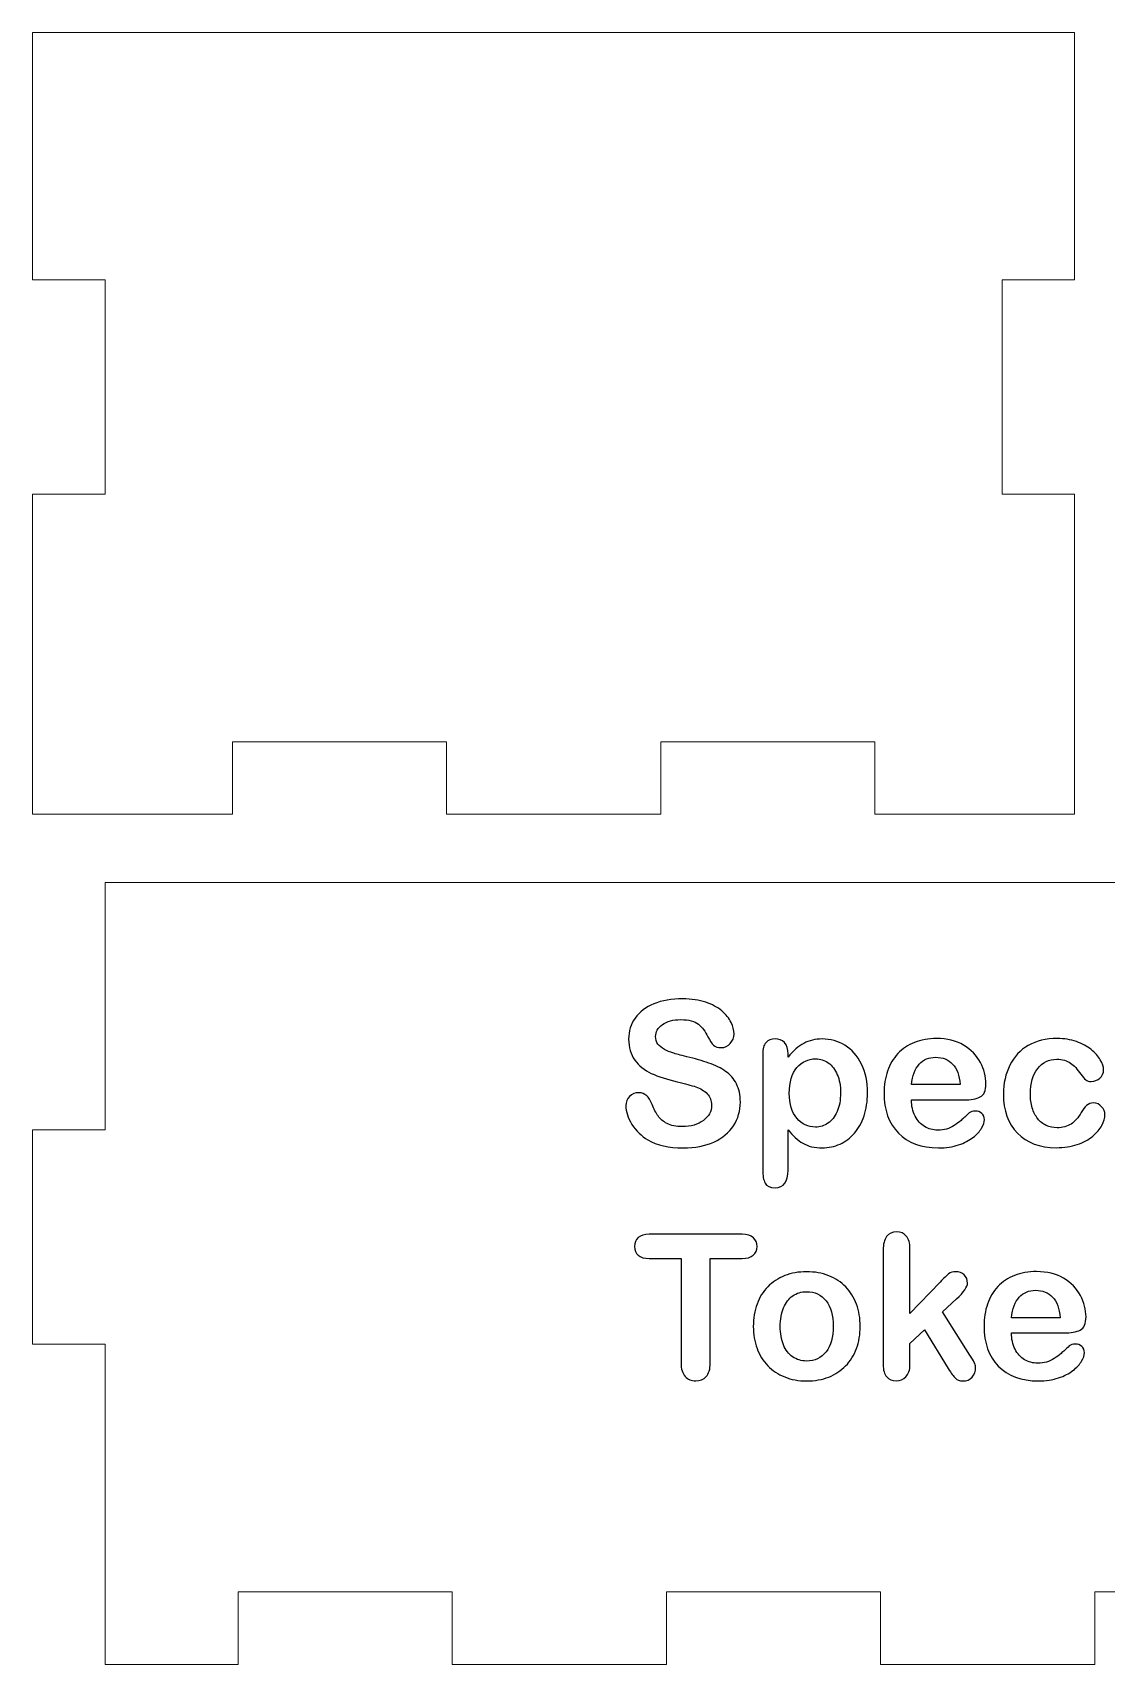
# Model space of a CAD drawing. Header units: inches. Extents: x -11.2 to 11.8, y -8.6 to 8.5.
# Drawn here: x -10.979 to -9.124, y -7.175 to -4.357 of the extents above; entities that cross this region are included whole.
import ezdxf

# ---------------------------------------------------------------- set-up
doc = ezdxf.new("R2010")
doc.units = ezdxf.units.IN
doc.header["$MEASUREMENT"] = 0
doc.layers.add('Tiny token holder', color=7, linetype='Continuous')

msp = doc.modelspace()

# ---------------------------------------------------------------- linework, layer by layer
at = {"layer": 'Tiny token holder', "color": 240, "lineweight": 9}
for points, knots in [([(-10.6344, -5.582), (-10.6344, -5.582), (-10.2644, -5.582), (-10.2644, -5.582), (-10.2644, -5.582), (-10.2644, -5.582), (-10.2644, -5.707), (-10.2644, -5.707), (-10.2644, -5.707), (-10.2644, -5.707), (-9.8944, -5.707), (-9.8944, -5.707), (-9.8944, -5.707), (-9.8944, -5.707), (-9.8944, -5.582), (-9.8944, -5.582), (-9.8944, -5.582), (-9.8944, -5.582), (-9.5244, -5.582), (-9.5244, -5.582), (-9.5244, -5.582), (-9.5244, -5.582), (-9.5244, -5.707), (-9.5244, -5.707), (-9.5244, -5.707), (-9.5244, -5.707), (-9.3044, -5.707), (-9.3044, -5.707), (-9.3044, -5.707), (-9.3044, -5.707), (-9.1794, -5.707), (-9.1794, -5.707), (-9.1794, -5.707), (-9.1794, -5.707), (-9.1794, -5.582), (-9.1794, -5.582), (-9.1794, -5.582), (-9.1794, -5.582), (-9.1794, -5.154), (-9.1794, -5.154), (-9.1794, -5.154), (-9.1794, -5.154), (-9.3044, -5.154), (-9.3044, -5.154), (-9.3044, -5.154), (-9.3044, -5.154), (-9.3044, -4.784), (-9.3044, -4.784), (-9.3044, -4.784), (-9.3044, -4.784), (-9.1794, -4.784), (-9.1794, -4.784), (-9.1794, -4.784), (-9.1794, -4.784), (-9.1794, -4.357), (-9.1794, -4.357), (-9.1794, -4.357), (-9.1794, -4.357), (-9.3044, -4.357), (-9.3044, -4.357), (-9.3044, -4.357), (-9.3044, -4.357), (-10.8544, -4.357), (-10.8544, -4.357), (-10.8544, -4.357), (-10.8544, -4.357), (-10.9794, -4.357), (-10.9794, -4.357), (-10.9794, -4.357), (-10.9794, -4.357), (-10.9794, -4.784), (-10.9794, -4.784), (-10.9794, -4.784), (-10.9794, -4.784), (-10.8544, -4.784), (-10.8544, -4.784), (-10.8544, -4.784), (-10.8544, -4.784), (-10.8544, -5.154), (-10.8544, -5.154), (-10.8544, -5.154), (-10.8544, -5.154), (-10.9794, -5.154), (-10.9794, -5.154), (-10.9794, -5.154), (-10.9794, -5.154), (-10.9794, -5.582), (-10.9794, -5.582), (-10.9794, -5.582), (-10.9794, -5.582), (-10.9794, -5.707), (-10.9794, -5.707), (-10.9794, -5.707), (-10.9794, -5.707), (-10.8544, -5.707), (-10.8544, -5.707), (-10.8544, -5.707), (-10.8544, -5.707), (-10.6344, -5.707), (-10.6344, -5.707), (-10.6344, -5.707), (-10.6344, -5.707), (-10.6344, -5.582), (-10.6344, -5.582)], [0, 0, 0, 0, 0.037037, 0.037037, 0.037037, 0.037037, 0.074074, 0.074074, 0.074074, 0.074074, 0.111111, 0.111111, 0.111111, 0.111111, 0.148148, 0.148148, 0.148148, 0.148148, 0.185185, 0.185185, 0.185185, 0.185185, 0.222222, 0.222222, 0.222222, 0.222222, 0.259259, 0.259259, 0.259259, 0.259259, 0.296296, 0.296296, 0.296296, 0.296296, 0.333333, 0.333333, 0.333333, 0.333333, 0.37037, 0.37037, 0.37037, 0.37037, 0.407407, 0.407407, 0.407407, 0.407407, 0.444444, 0.444444, 0.444444, 0.444444, 0.481481, 0.481481, 0.481481, 0.481481, 0.518519, 0.518519, 0.518519, 0.518519, 0.555556, 0.555556, 0.555556, 0.555556, 0.592593, 0.592593, 0.592593, 0.592593, 0.62963, 0.62963, 0.62963, 0.62963, 0.666667, 0.666667, 0.666667, 0.666667, 0.703704, 0.703704, 0.703704, 0.703704, 0.740741, 0.740741, 0.740741, 0.740741, 0.777778, 0.777778, 0.777778, 0.777778, 0.814815, 0.814815, 0.814815, 0.814815, 0.851852, 0.851852, 0.851852, 0.851852, 0.888889, 0.888889, 0.888889, 0.888889, 0.925926, 0.925926, 0.925926, 0.925926, 1, 1, 1, 1]), ([(-7.8044, -7.05), (-7.8044, -7.05), (-7.8044, -6.622), (-7.8044, -6.622), (-7.8044, -6.622), (-7.8044, -6.622), (-7.6794, -6.622), (-7.6794, -6.622), (-7.6794, -6.622), (-7.6794, -6.622), (-7.6794, -6.252), (-7.6794, -6.252), (-7.6794, -6.252), (-7.6794, -6.252), (-7.8044, -6.252), (-7.8044, -6.252), (-7.8044, -6.252), (-7.8044, -6.252), (-7.8044, -5.825), (-7.8044, -5.825), (-7.8044, -5.825), (-7.8044, -5.825), (-10.8544, -5.825), (-10.8544, -5.825), (-10.8544, -5.825), (-10.8544, -5.825), (-10.8544, -6.252), (-10.8544, -6.252), (-10.8544, -6.252), (-10.8544, -6.252), (-10.9794, -6.252), (-10.9794, -6.252), (-10.9794, -6.252), (-10.9794, -6.252), (-10.9794, -6.622), (-10.9794, -6.622), (-10.9794, -6.622), (-10.9794, -6.622), (-10.8544, -6.622), (-10.8544, -6.622), (-10.8544, -6.622), (-10.8544, -6.622), (-10.8544, -7.05), (-10.8544, -7.05), (-10.8544, -7.05), (-10.8544, -7.05), (-10.8544, -7.175), (-10.8544, -7.175), (-10.8544, -7.175), (-10.8544, -7.175), (-10.6244, -7.175), (-10.6244, -7.175), (-10.6244, -7.175), (-10.6244, -7.175), (-10.6244, -7.05), (-10.6244, -7.05), (-10.6244, -7.05), (-10.6244, -7.05), (-10.2544, -7.05), (-10.2544, -7.05), (-10.2544, -7.05), (-10.2544, -7.05), (-10.2544, -7.175), (-10.2544, -7.175), (-10.2544, -7.175), (-10.2544, -7.175), (-9.8844, -7.175), (-9.8844, -7.175), (-9.8844, -7.175), (-9.8844, -7.175), (-9.8844, -7.05), (-9.8844, -7.05), (-9.8844, -7.05), (-9.8844, -7.05), (-9.5144, -7.05), (-9.5144, -7.05), (-9.5144, -7.05), (-9.5144, -7.05), (-9.5144, -7.175), (-9.5144, -7.175), (-9.5144, -7.175), (-9.5144, -7.175), (-9.1444, -7.175), (-9.1444, -7.175), (-9.1444, -7.175), (-9.1444, -7.175), (-9.1444, -7.05), (-9.1444, -7.05), (-9.1444, -7.05), (-9.1444, -7.05), (-8.7744, -7.05), (-8.7744, -7.05), (-8.7744, -7.05), (-8.7744, -7.05), (-8.7744, -7.175), (-8.7744, -7.175), (-8.7744, -7.175), (-8.7744, -7.175), (-8.4044, -7.175), (-8.4044, -7.175), (-8.4044, -7.175), (-8.4044, -7.175), (-8.4044, -7.05), (-8.4044, -7.05), (-8.4044, -7.05), (-8.4044, -7.05), (-8.0344, -7.05), (-8.0344, -7.05), (-8.0344, -7.05), (-8.0344, -7.05), (-8.0344, -7.175), (-8.0344, -7.175), (-8.0344, -7.175), (-8.0344, -7.175), (-7.8044, -7.175), (-7.8044, -7.175), (-7.8044, -7.175), (-7.8044, -7.175), (-7.8044, -7.05), (-7.8044, -7.05)], [0, 0, 0, 0, 0.032258, 0.032258, 0.032258, 0.032258, 0.064516, 0.064516, 0.064516, 0.064516, 0.096774, 0.096774, 0.096774, 0.096774, 0.129032, 0.129032, 0.129032, 0.129032, 0.16129, 0.16129, 0.16129, 0.16129, 0.193548, 0.193548, 0.193548, 0.193548, 0.225806, 0.225806, 0.225806, 0.225806, 0.258065, 0.258065, 0.258065, 0.258065, 0.290323, 0.290323, 0.290323, 0.290323, 0.322581, 0.322581, 0.322581, 0.322581, 0.354839, 0.354839, 0.354839, 0.354839, 0.387097, 0.387097, 0.387097, 0.387097, 0.419355, 0.419355, 0.419355, 0.419355, 0.451613, 0.451613, 0.451613, 0.451613, 0.483871, 0.483871, 0.483871, 0.483871, 0.516129, 0.516129, 0.516129, 0.516129, 0.548387, 0.548387, 0.548387, 0.548387, 0.580645, 0.580645, 0.580645, 0.580645, 0.612903, 0.612903, 0.612903, 0.612903, 0.645161, 0.645161, 0.645161, 0.645161, 0.677419, 0.677419, 0.677419, 0.677419, 0.709677, 0.709677, 0.709677, 0.709677, 0.741935, 0.741935, 0.741935, 0.741935, 0.774194, 0.774194, 0.774194, 0.774194, 0.806452, 0.806452, 0.806452, 0.806452, 0.83871, 0.83871, 0.83871, 0.83871, 0.870968, 0.870968, 0.870968, 0.870968, 0.903226, 0.903226, 0.903226, 0.903226, 0.935484, 0.935484, 0.935484, 0.935484, 1, 1, 1, 1])]:
    msp.add_open_spline(points, degree=3, knots=knots, dxfattribs=at)
at = {"layer": 'Tiny token holder', "color": 250}
for points, knots in [([(-9.7568, -6.2042), (-9.7568, -6.2192), (-9.7607, -6.2327), (-9.7685, -6.2447), (-9.7685, -6.2447), (-9.7762, -6.2567), (-9.7876, -6.2661), (-9.8025, -6.2729), (-9.8025, -6.2729), (-9.8175, -6.2797), (-9.8352, -6.283), (-9.8557, -6.283), (-9.8557, -6.283), (-9.8802, -6.283), (-9.9005, -6.2784), (-9.9165, -6.2692), (-9.9165, -6.2692), (-9.9278, -6.2625), (-9.9369, -6.2536), (-9.944, -6.2425), (-9.944, -6.2425), (-9.9511, -6.2313), (-9.9546, -6.2205), (-9.9546, -6.2099), (-9.9546, -6.2099), (-9.9546, -6.2039), (-9.9525, -6.1986), (-9.9482, -6.1942), (-9.9482, -6.1942), (-9.944, -6.1899), (-9.9386, -6.1878), (-9.9321, -6.1878), (-9.9321, -6.1878), (-9.9267, -6.1878), (-9.9223, -6.1894), (-9.9186, -6.1929), (-9.9186, -6.1929), (-9.9149, -6.1962), (-9.9118, -6.2013), (-9.9092, -6.208), (-9.9092, -6.208), (-9.906, -6.2159), (-9.9026, -6.2225), (-9.8989, -6.2278), (-9.8989, -6.2278), (-9.8952, -6.2331), (-9.89, -6.2375), (-9.8834, -6.241), (-9.8834, -6.241), (-9.8766, -6.2444), (-9.8679, -6.2462), (-9.857, -6.2462), (-9.857, -6.2462), (-9.8421, -6.2462), (-9.8299, -6.2427), (-9.8206, -6.2357), (-9.8206, -6.2357), (-9.8113, -6.2288), (-9.8066, -6.2201), (-9.8066, -6.2097), (-9.8066, -6.2097), (-9.8066, -6.2014), (-9.8091, -6.1946), (-9.8141, -6.1895), (-9.8141, -6.1895), (-9.8191, -6.1844), (-9.8257, -6.1804), (-9.8337, -6.1777), (-9.8337, -6.1777), (-9.8416, -6.175), (-9.8524, -6.1721), (-9.8657, -6.169), (-9.8657, -6.169), (-9.8835, -6.1649), (-9.8986, -6.1599), (-9.9106, -6.1544), (-9.9106, -6.1544), (-9.9226, -6.1487), (-9.9322, -6.1411), (-9.9392, -6.1314), (-9.9392, -6.1314), (-9.9463, -6.1217), (-9.9498, -6.1097), (-9.9498, -6.0953), (-9.9498, -6.0953), (-9.9498, -6.0816), (-9.9461, -6.0695), (-9.9387, -6.0588), (-9.9387, -6.0588), (-9.9312, -6.0482), (-9.9203, -6.04), (-9.9062, -6.0343), (-9.9062, -6.0343), (-9.8921, -6.0285), (-9.8754, -6.0257), (-9.8563, -6.0257), (-9.8563, -6.0257), (-9.8411, -6.0257), (-9.8278, -6.0276), (-9.8167, -6.0314), (-9.8167, -6.0314), (-9.8055, -6.0352), (-9.7963, -6.0402), (-9.7889, -6.0465), (-9.7889, -6.0465), (-9.7816, -6.0528), (-9.7762, -6.0594), (-9.7728, -6.0663), (-9.7728, -6.0663), (-9.7694, -6.0732), (-9.7677, -6.0799), (-9.7677, -6.0865), (-9.7677, -6.0865), (-9.7677, -6.0925), (-9.7698, -6.0979), (-9.7741, -6.1027), (-9.7741, -6.1027), (-9.7783, -6.1075), (-9.7836, -6.1099), (-9.7899, -6.1099), (-9.7899, -6.1099), (-9.7957, -6.1099), (-9.8001, -6.1085), (-9.8031, -6.1056), (-9.8031, -6.1056), (-9.8061, -6.1027), (-9.8094, -6.098), (-9.8128, -6.0914), (-9.8128, -6.0914), (-9.8174, -6.082), (-9.8228, -6.0747), (-9.8292, -6.0694), (-9.8292, -6.0694), (-9.8355, -6.0641), (-9.8457, -6.0615), (-9.8598, -6.0615), (-9.8598, -6.0615), (-9.8728, -6.0615), (-9.8833, -6.0644), (-9.8913, -6.0701), (-9.8913, -6.0701), (-9.8992, -6.0758), (-9.9032, -6.0827), (-9.9032, -6.0907), (-9.9032, -6.0907), (-9.9032, -6.0957), (-9.9019, -6.1), (-9.8992, -6.1037), (-9.8992, -6.1037), (-9.8965, -6.1072), (-9.8927, -6.1104), (-9.8879, -6.113), (-9.8879, -6.113), (-9.8832, -6.1156), (-9.8784, -6.1176), (-9.8735, -6.1191), (-9.8735, -6.1191), (-9.8686, -6.1206), (-9.8606, -6.1227), (-9.8494, -6.1256), (-9.8494, -6.1256), (-9.8354, -6.1289), (-9.8226, -6.1325), (-9.8113, -6.1365), (-9.8113, -6.1365), (-9.7999, -6.1404), (-9.7902, -6.1452), (-9.7822, -6.1509), (-9.7822, -6.1509), (-9.7742, -6.1565), (-9.768, -6.1637), (-9.7636, -6.1723), (-9.7636, -6.1723), (-9.7591, -6.181), (-9.7568, -6.1916), (-9.7568, -6.2042)], [0, 0, 0, 0, 0.022222, 0.022222, 0.022222, 0.022222, 0.044444, 0.044444, 0.044444, 0.044444, 0.066667, 0.066667, 0.066667, 0.066667, 0.088889, 0.088889, 0.088889, 0.088889, 0.111111, 0.111111, 0.111111, 0.111111, 0.133333, 0.133333, 0.133333, 0.133333, 0.155556, 0.155556, 0.155556, 0.155556, 0.177778, 0.177778, 0.177778, 0.177778, 0.2, 0.2, 0.2, 0.2, 0.222222, 0.222222, 0.222222, 0.222222, 0.244444, 0.244444, 0.244444, 0.244444, 0.266667, 0.266667, 0.266667, 0.266667, 0.288889, 0.288889, 0.288889, 0.288889, 0.311111, 0.311111, 0.311111, 0.311111, 0.333333, 0.333333, 0.333333, 0.333333, 0.355556, 0.355556, 0.355556, 0.355556, 0.377778, 0.377778, 0.377778, 0.377778, 0.4, 0.4, 0.4, 0.4, 0.422222, 0.422222, 0.422222, 0.422222, 0.444444, 0.444444, 0.444444, 0.444444, 0.466667, 0.466667, 0.466667, 0.466667, 0.488889, 0.488889, 0.488889, 0.488889, 0.511111, 0.511111, 0.511111, 0.511111, 0.533333, 0.533333, 0.533333, 0.533333, 0.555556, 0.555556, 0.555556, 0.555556, 0.577778, 0.577778, 0.577778, 0.577778, 0.6, 0.6, 0.6, 0.6, 0.622222, 0.622222, 0.622222, 0.622222, 0.644444, 0.644444, 0.644444, 0.644444, 0.666667, 0.666667, 0.666667, 0.666667, 0.688889, 0.688889, 0.688889, 0.688889, 0.711111, 0.711111, 0.711111, 0.711111, 0.733333, 0.733333, 0.733333, 0.733333, 0.755556, 0.755556, 0.755556, 0.755556, 0.777778, 0.777778, 0.777778, 0.777778, 0.8, 0.8, 0.8, 0.8, 0.822222, 0.822222, 0.822222, 0.822222, 0.844444, 0.844444, 0.844444, 0.844444, 0.866667, 0.866667, 0.866667, 0.866667, 0.888889, 0.888889, 0.888889, 0.888889, 0.911111, 0.911111, 0.911111, 0.911111, 0.933333, 0.933333, 0.933333, 0.933333, 0.955556, 0.955556, 0.955556, 0.955556, 1, 1, 1, 1]), ([(-9.6744, -6.1206), (-9.6744, -6.1206), (-9.6744, -6.1263), (-9.6744, -6.1263), (-9.6744, -6.1263), (-9.6657, -6.1155), (-9.6566, -6.1075), (-9.6472, -6.1025), (-9.6472, -6.1025), (-9.6379, -6.0975), (-9.6273, -6.0949), (-9.6154, -6.0949), (-9.6154, -6.0949), (-9.6011, -6.0949), (-9.588, -6.0986), (-9.576, -6.1059), (-9.576, -6.1059), (-9.564, -6.1133), (-9.5545, -6.1241), (-9.5475, -6.1382), (-9.5475, -6.1382), (-9.5405, -6.1523), (-9.5371, -6.1691), (-9.5371, -6.1884), (-9.5371, -6.1884), (-9.5371, -6.2027), (-9.5391, -6.2158), (-9.5431, -6.2277), (-9.5431, -6.2277), (-9.5471, -6.2397), (-9.5527, -6.2497), (-9.5597, -6.2578), (-9.5597, -6.2578), (-9.5667, -6.2659), (-9.575, -6.2721), (-9.5845, -6.2765), (-9.5845, -6.2765), (-9.5941, -6.2808), (-9.6044, -6.283), (-9.6154, -6.283), (-9.6154, -6.283), (-9.6286, -6.283), (-9.6397, -6.2804), (-9.6487, -6.275), (-9.6487, -6.275), (-9.6577, -6.2698), (-9.6663, -6.2619), (-9.6744, -6.2516), (-9.6744, -6.2516), (-9.6744, -6.2516), (-9.6744, -6.3213), (-9.6744, -6.3213), (-9.6744, -6.3213), (-9.6744, -6.3417), (-9.6818, -6.3519), (-9.6967, -6.3519), (-9.6967, -6.3519), (-9.7054, -6.3519), (-9.7112, -6.3493), (-9.714, -6.344), (-9.714, -6.344), (-9.7169, -6.3387), (-9.7182, -6.3311), (-9.7182, -6.321), (-9.7182, -6.321), (-9.7182, -6.321), (-9.7182, -6.1209), (-9.7182, -6.1209), (-9.7182, -6.1209), (-9.7182, -6.1121), (-9.7163, -6.1055), (-9.7124, -6.1011), (-9.7124, -6.1011), (-9.7086, -6.0968), (-9.7034, -6.0946), (-9.6967, -6.0946), (-9.6967, -6.0946), (-9.6901, -6.0946), (-9.6847, -6.0968), (-9.6806, -6.1013), (-9.6806, -6.1013), (-9.6765, -6.1058), (-9.6744, -6.1122), (-9.6744, -6.1206)], [0, 0, 0, 0, 0.045455, 0.045455, 0.045455, 0.045455, 0.090909, 0.090909, 0.090909, 0.090909, 0.136364, 0.136364, 0.136364, 0.136364, 0.181818, 0.181818, 0.181818, 0.181818, 0.227273, 0.227273, 0.227273, 0.227273, 0.272727, 0.272727, 0.272727, 0.272727, 0.318182, 0.318182, 0.318182, 0.318182, 0.363636, 0.363636, 0.363636, 0.363636, 0.409091, 0.409091, 0.409091, 0.409091, 0.454545, 0.454545, 0.454545, 0.454545, 0.5, 0.5, 0.5, 0.5, 0.545455, 0.545455, 0.545455, 0.545455, 0.590909, 0.590909, 0.590909, 0.590909, 0.636364, 0.636364, 0.636364, 0.636364, 0.681818, 0.681818, 0.681818, 0.681818, 0.727273, 0.727273, 0.727273, 0.727273, 0.772727, 0.772727, 0.772727, 0.772727, 0.818182, 0.818182, 0.818182, 0.818182, 0.863636, 0.863636, 0.863636, 0.863636, 0.909091, 0.909091, 0.909091, 0.909091, 1, 1, 1, 1]), ([(-9.3706, -6.2003), (-9.3706, -6.2003), (-9.4613, -6.2003), (-9.4613, -6.2003), (-9.4613, -6.2003), (-9.4611, -6.2108), (-9.459, -6.2201), (-9.4549, -6.2281), (-9.4549, -6.2281), (-9.4508, -6.2362), (-9.4453, -6.2422), (-9.4384, -6.2463), (-9.4384, -6.2463), (-9.4316, -6.2504), (-9.424, -6.2524), (-9.4158, -6.2524), (-9.4158, -6.2524), (-9.4102, -6.2524), (-9.4052, -6.2518), (-9.4006, -6.2505), (-9.4006, -6.2505), (-9.3959, -6.2492), (-9.3915, -6.2472), (-9.3872, -6.2444), (-9.3872, -6.2444), (-9.3829, -6.2416), (-9.379, -6.2386), (-9.3754, -6.2355), (-9.3754, -6.2355), (-9.3717, -6.2323), (-9.367, -6.228), (-9.3612, -6.2225), (-9.3612, -6.2225), (-9.3588, -6.2205), (-9.3555, -6.2195), (-9.3511, -6.2195), (-9.3511, -6.2195), (-9.3463, -6.2195), (-9.3424, -6.2208), (-9.3395, -6.2234), (-9.3395, -6.2234), (-9.3366, -6.2259), (-9.3351, -6.2297), (-9.3351, -6.2344), (-9.3351, -6.2344), (-9.3351, -6.2386), (-9.3368, -6.2434), (-9.34, -6.2491), (-9.34, -6.2491), (-9.3433, -6.2546), (-9.3482, -6.26), (-9.3549, -6.2651), (-9.3549, -6.2651), (-9.3615, -6.2703), (-9.3698, -6.2746), (-9.3798, -6.2779), (-9.3798, -6.2779), (-9.3899, -6.2814), (-9.4014, -6.283), (-9.4144, -6.283), (-9.4144, -6.283), (-9.4442, -6.283), (-9.4673, -6.2745), (-9.4838, -6.2575), (-9.4838, -6.2575), (-9.5003, -6.2406), (-9.5086, -6.2175), (-9.5086, -6.1884), (-9.5086, -6.1884), (-9.5086, -6.1748), (-9.5065, -6.162), (-9.5025, -6.1503), (-9.5025, -6.1503), (-9.4984, -6.1386), (-9.4924, -6.1286), (-9.4847, -6.1202), (-9.4847, -6.1202), (-9.4769, -6.1118), (-9.4672, -6.1054), (-9.4558, -6.1009), (-9.4558, -6.1009), (-9.4444, -6.0965), (-9.4317, -6.0942), (-9.4178, -6.0942), (-9.4178, -6.0942), (-9.3996, -6.0942), (-9.3841, -6.098), (-9.3712, -6.1057), (-9.3712, -6.1057), (-9.3582, -6.1133), (-9.3485, -6.1232), (-9.342, -6.1354), (-9.342, -6.1354), (-9.3356, -6.1475), (-9.3324, -6.1598), (-9.3324, -6.1724), (-9.3324, -6.1724), (-9.3324, -6.184), (-9.3357, -6.1916), (-9.3424, -6.1951), (-9.3424, -6.1951), (-9.3491, -6.1985), (-9.3584, -6.2003), (-9.3706, -6.2003)], [0, 0, 0, 0, 0.037037, 0.037037, 0.037037, 0.037037, 0.074074, 0.074074, 0.074074, 0.074074, 0.111111, 0.111111, 0.111111, 0.111111, 0.148148, 0.148148, 0.148148, 0.148148, 0.185185, 0.185185, 0.185185, 0.185185, 0.222222, 0.222222, 0.222222, 0.222222, 0.259259, 0.259259, 0.259259, 0.259259, 0.296296, 0.296296, 0.296296, 0.296296, 0.333333, 0.333333, 0.333333, 0.333333, 0.37037, 0.37037, 0.37037, 0.37037, 0.407407, 0.407407, 0.407407, 0.407407, 0.444444, 0.444444, 0.444444, 0.444444, 0.481481, 0.481481, 0.481481, 0.481481, 0.518519, 0.518519, 0.518519, 0.518519, 0.555556, 0.555556, 0.555556, 0.555556, 0.592593, 0.592593, 0.592593, 0.592593, 0.62963, 0.62963, 0.62963, 0.62963, 0.666667, 0.666667, 0.666667, 0.666667, 0.703704, 0.703704, 0.703704, 0.703704, 0.740741, 0.740741, 0.740741, 0.740741, 0.777778, 0.777778, 0.777778, 0.777778, 0.814815, 0.814815, 0.814815, 0.814815, 0.851852, 0.851852, 0.851852, 0.851852, 0.888889, 0.888889, 0.888889, 0.888889, 0.925926, 0.925926, 0.925926, 0.925926, 1, 1, 1, 1]), ([(-9.127, -6.2257), (-9.127, -6.2315), (-9.1287, -6.2377), (-9.1322, -6.2442), (-9.1322, -6.2442), (-9.1356, -6.2508), (-9.1409, -6.257), (-9.1479, -6.2629), (-9.1479, -6.2629), (-9.155, -6.2688), (-9.1639, -6.2736), (-9.1747, -6.2772), (-9.1747, -6.2772), (-9.1854, -6.2809), (-9.1975, -6.2827), (-9.2111, -6.2827), (-9.2111, -6.2827), (-9.2397, -6.2827), (-9.2621, -6.2743), (-9.2781, -6.2576), (-9.2781, -6.2576), (-9.2942, -6.241), (-9.3023, -6.2186), (-9.3023, -6.1905), (-9.3023, -6.1905), (-9.3023, -6.1715), (-9.2986, -6.1547), (-9.2912, -6.1401), (-9.2912, -6.1401), (-9.2839, -6.1254), (-9.2732, -6.1141), (-9.2593, -6.1062), (-9.2593, -6.1062), (-9.2453, -6.0982), (-9.2287, -6.0942), (-9.2093, -6.0942), (-9.2093, -6.0942), (-9.1973, -6.0942), (-9.1863, -6.0959), (-9.1763, -6.0995), (-9.1763, -6.0995), (-9.1663, -6.103), (-9.1578, -6.1075), (-9.1508, -6.1131), (-9.1508, -6.1131), (-9.1439, -6.1187), (-9.1385, -6.1246), (-9.1349, -6.1308), (-9.1349, -6.1308), (-9.1312, -6.1372), (-9.1293, -6.143), (-9.1293, -6.1485), (-9.1293, -6.1485), (-9.1293, -6.154), (-9.1314, -6.1587), (-9.1355, -6.1626), (-9.1355, -6.1626), (-9.1397, -6.1664), (-9.1447, -6.1683), (-9.1506, -6.1683), (-9.1506, -6.1683), (-9.1544, -6.1683), (-9.1576, -6.1674), (-9.1602, -6.1654), (-9.1602, -6.1654), (-9.1627, -6.1634), (-9.1656, -6.1602), (-9.1687, -6.1558), (-9.1687, -6.1558), (-9.1744, -6.1472), (-9.1803, -6.1407), (-9.1865, -6.1365), (-9.1865, -6.1365), (-9.1927, -6.1322), (-9.2005, -6.13), (-9.21, -6.13), (-9.21, -6.13), (-9.2237, -6.13), (-9.2348, -6.1354), (-9.2431, -6.1461), (-9.2431, -6.1461), (-9.2515, -6.1567), (-9.2557, -6.1714), (-9.2557, -6.1899), (-9.2557, -6.1899), (-9.2557, -6.1986), (-9.2546, -6.2066), (-9.2524, -6.2139), (-9.2524, -6.2139), (-9.2503, -6.2212), (-9.2472, -6.2275), (-9.2431, -6.2326), (-9.2431, -6.2326), (-9.239, -6.2377), (-9.2341, -6.2416), (-9.2283, -6.2443), (-9.2283, -6.2443), (-9.2226, -6.2469), (-9.2162, -6.2483), (-9.2093, -6.2483), (-9.2093, -6.2483), (-9.2, -6.2483), (-9.1921, -6.2461), (-9.1855, -6.2418), (-9.1855, -6.2418), (-9.1788, -6.2375), (-9.173, -6.2309), (-9.1679, -6.2221), (-9.1679, -6.2221), (-9.1651, -6.2169), (-9.162, -6.2128), (-9.1587, -6.2099), (-9.1587, -6.2099), (-9.1555, -6.207), (-9.1514, -6.2055), (-9.1467, -6.2055), (-9.1467, -6.2055), (-9.141, -6.2055), (-9.1363, -6.2077), (-9.1326, -6.212), (-9.1326, -6.212), (-9.1289, -6.2163), (-9.127, -6.2208), (-9.127, -6.2257)], [0, 0, 0, 0, 0.03125, 0.03125, 0.03125, 0.03125, 0.0625, 0.0625, 0.0625, 0.0625, 0.09375, 0.09375, 0.09375, 0.09375, 0.125, 0.125, 0.125, 0.125, 0.15625, 0.15625, 0.15625, 0.15625, 0.1875, 0.1875, 0.1875, 0.1875, 0.21875, 0.21875, 0.21875, 0.21875, 0.25, 0.25, 0.25, 0.25, 0.28125, 0.28125, 0.28125, 0.28125, 0.3125, 0.3125, 0.3125, 0.3125, 0.34375, 0.34375, 0.34375, 0.34375, 0.375, 0.375, 0.375, 0.375, 0.40625, 0.40625, 0.40625, 0.40625, 0.4375, 0.4375, 0.4375, 0.4375, 0.46875, 0.46875, 0.46875, 0.46875, 0.5, 0.5, 0.5, 0.5, 0.53125, 0.53125, 0.53125, 0.53125, 0.5625, 0.5625, 0.5625, 0.5625, 0.59375, 0.59375, 0.59375, 0.59375, 0.625, 0.625, 0.625, 0.625, 0.65625, 0.65625, 0.65625, 0.65625, 0.6875, 0.6875, 0.6875, 0.6875, 0.71875, 0.71875, 0.71875, 0.71875, 0.75, 0.75, 0.75, 0.75, 0.78125, 0.78125, 0.78125, 0.78125, 0.8125, 0.8125, 0.8125, 0.8125, 0.84375, 0.84375, 0.84375, 0.84375, 0.875, 0.875, 0.875, 0.875, 0.90625, 0.90625, 0.90625, 0.90625, 0.9375, 0.9375, 0.9375, 0.9375, 1, 1, 1, 1]), ([(-9.5837, -6.188), (-9.5837, -6.1758), (-9.5855, -6.1653), (-9.5893, -6.1566), (-9.5893, -6.1566), (-9.593, -6.1478), (-9.5982, -6.141), (-9.6048, -6.1363), (-9.6048, -6.1363), (-9.6114, -6.1316), (-9.6187, -6.1293), (-9.6267, -6.1293), (-9.6267, -6.1293), (-9.6395, -6.1293), (-9.6503, -6.1344), (-9.6591, -6.1444), (-9.6591, -6.1444), (-9.6678, -6.1545), (-9.6722, -6.1693), (-9.6722, -6.1889), (-9.6722, -6.1889), (-9.6722, -6.2073), (-9.6679, -6.2217), (-9.6592, -6.2319), (-9.6592, -6.2319), (-9.6504, -6.2421), (-9.6397, -6.2472), (-9.6267, -6.2472), (-9.6267, -6.2472), (-9.6191, -6.2472), (-9.6119, -6.245), (-9.6054, -6.2405), (-9.6054, -6.2405), (-9.5989, -6.236), (-9.5936, -6.2294), (-9.5896, -6.2204), (-9.5896, -6.2204), (-9.5856, -6.2115), (-9.5837, -6.2007), (-9.5837, -6.188)], [0, 0, 0, 0, 0.090909, 0.090909, 0.090909, 0.090909, 0.181818, 0.181818, 0.181818, 0.181818, 0.272727, 0.272727, 0.272727, 0.272727, 0.363636, 0.363636, 0.363636, 0.363636, 0.454545, 0.454545, 0.454545, 0.454545, 0.545455, 0.545455, 0.545455, 0.545455, 0.636364, 0.636364, 0.636364, 0.636364, 0.727273, 0.727273, 0.727273, 0.727273, 0.818182, 0.818182, 0.818182, 0.818182, 1, 1, 1, 1]), ([(-9.4613, -6.1738), (-9.4613, -6.1738), (-9.3772, -6.1738), (-9.3772, -6.1738), (-9.3772, -6.1738), (-9.3783, -6.158), (-9.3826, -6.1462), (-9.39, -6.1383), (-9.39, -6.1383), (-9.3974, -6.1305), (-9.4072, -6.1265), (-9.4193, -6.1265), (-9.4193, -6.1265), (-9.4309, -6.1265), (-9.4403, -6.1305), (-9.4478, -6.1385), (-9.4478, -6.1385), (-9.4552, -6.1465), (-9.4597, -6.1583), (-9.4613, -6.1738)], [0, 0, 0, 0, 0.166667, 0.166667, 0.166667, 0.166667, 0.333333, 0.333333, 0.333333, 0.333333, 0.5, 0.5, 0.5, 0.5, 0.666667, 0.666667, 0.666667, 0.666667, 1, 1, 1, 1]), ([(-9.7538, -6.4741), (-9.7538, -6.4741), (-9.8088, -6.4741), (-9.8088, -6.4741), (-9.8088, -6.4741), (-9.8088, -6.4741), (-9.8088, -6.6548), (-9.8088, -6.6548), (-9.8088, -6.6548), (-9.8088, -6.6652), (-9.8111, -6.6729), (-9.8158, -6.678), (-9.8158, -6.678), (-9.8204, -6.683), (-9.8265, -6.6855), (-9.8338, -6.6855), (-9.8338, -6.6855), (-9.8413, -6.6855), (-9.8474, -6.6829), (-9.8521, -6.6778), (-9.8521, -6.6778), (-9.8568, -6.6727), (-9.8592, -6.6651), (-9.8592, -6.6548), (-9.8592, -6.6548), (-9.8592, -6.6548), (-9.8592, -6.4741), (-9.8592, -6.4741), (-9.8592, -6.4741), (-9.8592, -6.4741), (-9.9142, -6.4741), (-9.9142, -6.4741), (-9.9142, -6.4741), (-9.9228, -6.4741), (-9.9292, -6.4722), (-9.9334, -6.4684), (-9.9334, -6.4684), (-9.9376, -6.4646), (-9.9397, -6.4595), (-9.9397, -6.4533), (-9.9397, -6.4533), (-9.9397, -6.4468), (-9.9375, -6.4417), (-9.9332, -6.438), (-9.9332, -6.438), (-9.9288, -6.4342), (-9.9225, -6.4323), (-9.9142, -6.4323), (-9.9142, -6.4323), (-9.9142, -6.4323), (-9.7538, -6.4323), (-9.7538, -6.4323), (-9.7538, -6.4323), (-9.745, -6.4323), (-9.7386, -6.4342), (-9.7343, -6.4381), (-9.7343, -6.4381), (-9.7301, -6.442), (-9.7279, -6.4471), (-9.7279, -6.4533), (-9.7279, -6.4533), (-9.7279, -6.4595), (-9.7301, -6.4646), (-9.7344, -6.4684), (-9.7344, -6.4684), (-9.7387, -6.4722), (-9.7451, -6.4741), (-9.7538, -6.4741)], [0, 0, 0, 0, 0.055556, 0.055556, 0.055556, 0.055556, 0.111111, 0.111111, 0.111111, 0.111111, 0.166667, 0.166667, 0.166667, 0.166667, 0.222222, 0.222222, 0.222222, 0.222222, 0.277778, 0.277778, 0.277778, 0.277778, 0.333333, 0.333333, 0.333333, 0.333333, 0.388889, 0.388889, 0.388889, 0.388889, 0.444444, 0.444444, 0.444444, 0.444444, 0.5, 0.5, 0.5, 0.5, 0.555556, 0.555556, 0.555556, 0.555556, 0.611111, 0.611111, 0.611111, 0.611111, 0.666667, 0.666667, 0.666667, 0.666667, 0.722222, 0.722222, 0.722222, 0.722222, 0.777778, 0.777778, 0.777778, 0.777778, 0.833333, 0.833333, 0.833333, 0.833333, 0.888889, 0.888889, 0.888889, 0.888889, 1, 1, 1, 1]), ([(-9.3977, -6.6643), (-9.3977, -6.6643), (-9.4387, -6.5972), (-9.4387, -6.5972), (-9.4387, -6.5972), (-9.4387, -6.5972), (-9.4638, -6.6209), (-9.4638, -6.6209), (-9.4638, -6.6209), (-9.4638, -6.6209), (-9.4638, -6.6577), (-9.4638, -6.6577), (-9.4638, -6.6577), (-9.4638, -6.6666), (-9.4662, -6.6735), (-9.4709, -6.6783), (-9.4709, -6.6783), (-9.4756, -6.6831), (-9.481, -6.6855), (-9.4871, -6.6855), (-9.4871, -6.6855), (-9.4942, -6.6855), (-9.4999, -6.6831), (-9.5039, -6.6784), (-9.5039, -6.6784), (-9.508, -6.6736), (-9.5101, -6.6666), (-9.5101, -6.6573), (-9.5101, -6.6573), (-9.5101, -6.6573), (-9.5101, -6.4597), (-9.5101, -6.4597), (-9.5101, -6.4597), (-9.5101, -6.4494), (-9.5081, -6.4416), (-9.5041, -6.4362), (-9.5041, -6.4362), (-9.5001, -6.4308), (-9.4945, -6.4282), (-9.4871, -6.4282), (-9.4871, -6.4282), (-9.48, -6.4282), (-9.4743, -6.4306), (-9.4701, -6.4355), (-9.4701, -6.4355), (-9.4659, -6.4403), (-9.4638, -6.4475), (-9.4638, -6.457), (-9.4638, -6.457), (-9.4638, -6.457), (-9.4638, -6.5693), (-9.4638, -6.5693), (-9.4638, -6.5693), (-9.4638, -6.5693), (-9.4117, -6.5147), (-9.4117, -6.5147), (-9.4117, -6.5147), (-9.4052, -6.5079), (-9.4003, -6.5032), (-9.3969, -6.5007), (-9.3969, -6.5007), (-9.3935, -6.4982), (-9.3894, -6.497), (-9.3845, -6.497), (-9.3845, -6.497), (-9.3787, -6.497), (-9.3739, -6.4989), (-9.3701, -6.5025), (-9.3701, -6.5025), (-9.3662, -6.5062), (-9.3643, -6.5108), (-9.3643, -6.5164), (-9.3643, -6.5164), (-9.3643, -6.5232), (-9.3706, -6.5322), (-9.3831, -6.5436), (-9.3831, -6.5436), (-9.3831, -6.5436), (-9.4078, -6.5661), (-9.4078, -6.5661), (-9.4078, -6.5661), (-9.4078, -6.5661), (-9.3602, -6.6408), (-9.3602, -6.6408), (-9.3602, -6.6408), (-9.3567, -6.6464), (-9.3542, -6.6506), (-9.3527, -6.6535), (-9.3527, -6.6535), (-9.3511, -6.6564), (-9.3504, -6.6591), (-9.3504, -6.6617), (-9.3504, -6.6617), (-9.3504, -6.6691), (-9.3524, -6.6749), (-9.3564, -6.6791), (-9.3564, -6.6791), (-9.3604, -6.6834), (-9.3657, -6.6855), (-9.3723, -6.6855), (-9.3723, -6.6855), (-9.378, -6.6855), (-9.3823, -6.684), (-9.3853, -6.6809), (-9.3853, -6.6809), (-9.3884, -6.6778), (-9.3925, -6.6723), (-9.3977, -6.6643)], [0, 0, 0, 0, 0.035714, 0.035714, 0.035714, 0.035714, 0.071429, 0.071429, 0.071429, 0.071429, 0.107143, 0.107143, 0.107143, 0.107143, 0.142857, 0.142857, 0.142857, 0.142857, 0.178571, 0.178571, 0.178571, 0.178571, 0.214286, 0.214286, 0.214286, 0.214286, 0.25, 0.25, 0.25, 0.25, 0.285714, 0.285714, 0.285714, 0.285714, 0.321429, 0.321429, 0.321429, 0.321429, 0.357143, 0.357143, 0.357143, 0.357143, 0.392857, 0.392857, 0.392857, 0.392857, 0.428571, 0.428571, 0.428571, 0.428571, 0.464286, 0.464286, 0.464286, 0.464286, 0.5, 0.5, 0.5, 0.5, 0.535714, 0.535714, 0.535714, 0.535714, 0.571429, 0.571429, 0.571429, 0.571429, 0.607143, 0.607143, 0.607143, 0.607143, 0.642857, 0.642857, 0.642857, 0.642857, 0.678571, 0.678571, 0.678571, 0.678571, 0.714286, 0.714286, 0.714286, 0.714286, 0.75, 0.75, 0.75, 0.75, 0.785714, 0.785714, 0.785714, 0.785714, 0.821429, 0.821429, 0.821429, 0.821429, 0.857143, 0.857143, 0.857143, 0.857143, 0.892857, 0.892857, 0.892857, 0.892857, 0.928571, 0.928571, 0.928571, 0.928571, 1, 1, 1, 1]), ([(-9.5497, -6.5913), (-9.5497, -6.6052), (-9.5518, -6.6179), (-9.5561, -6.6295), (-9.5561, -6.6295), (-9.5605, -6.6412), (-9.5667, -6.6512), (-9.5749, -6.6595), (-9.5749, -6.6595), (-9.583, -6.6679), (-9.5928, -6.6743), (-9.6041, -6.6788), (-9.6041, -6.6788), (-9.6154, -6.6832), (-9.6281, -6.6855), (-9.6423, -6.6855), (-9.6423, -6.6855), (-9.6563, -6.6855), (-9.669, -6.6832), (-9.6802, -6.6787), (-9.6802, -6.6787), (-9.6914, -6.6742), (-9.7011, -6.6677), (-9.7093, -6.6592), (-9.7093, -6.6592), (-9.7175, -6.6508), (-9.7238, -6.6409), (-9.728, -6.6294), (-9.728, -6.6294), (-9.7322, -6.6179), (-9.7344, -6.6052), (-9.7344, -6.5913), (-9.7344, -6.5913), (-9.7344, -6.5772), (-9.7322, -6.5644), (-9.7279, -6.5527), (-9.7279, -6.5527), (-9.7236, -6.5411), (-9.7174, -6.5311), (-9.7094, -6.5228), (-9.7094, -6.5228), (-9.7013, -6.5146), (-9.6916, -6.5082), (-9.6802, -6.5037), (-9.6802, -6.5037), (-9.6687, -6.4993), (-9.6561, -6.497), (-9.6423, -6.497), (-9.6423, -6.497), (-9.6282, -6.497), (-9.6155, -6.4993), (-9.6041, -6.5038), (-9.6041, -6.5038), (-9.5926, -6.5083), (-9.5829, -6.5148), (-9.5747, -6.5232), (-9.5747, -6.5232), (-9.5665, -6.5316), (-9.5603, -6.5415), (-9.5561, -6.5531), (-9.5561, -6.5531), (-9.5518, -6.5647), (-9.5497, -6.5774), (-9.5497, -6.5913)], [0, 0, 0, 0, 0.058824, 0.058824, 0.058824, 0.058824, 0.117647, 0.117647, 0.117647, 0.117647, 0.176471, 0.176471, 0.176471, 0.176471, 0.235294, 0.235294, 0.235294, 0.235294, 0.294118, 0.294118, 0.294118, 0.294118, 0.352941, 0.352941, 0.352941, 0.352941, 0.411765, 0.411765, 0.411765, 0.411765, 0.470588, 0.470588, 0.470588, 0.470588, 0.529412, 0.529412, 0.529412, 0.529412, 0.588235, 0.588235, 0.588235, 0.588235, 0.647059, 0.647059, 0.647059, 0.647059, 0.705882, 0.705882, 0.705882, 0.705882, 0.764706, 0.764706, 0.764706, 0.764706, 0.823529, 0.823529, 0.823529, 0.823529, 0.882353, 0.882353, 0.882353, 0.882353, 1, 1, 1, 1]), ([(-9.1978, -6.6027), (-9.1978, -6.6027), (-9.2885, -6.6027), (-9.2885, -6.6027), (-9.2885, -6.6027), (-9.2884, -6.6133), (-9.2863, -6.6226), (-9.2822, -6.6306), (-9.2822, -6.6306), (-9.2781, -6.6387), (-9.2725, -6.6447), (-9.2657, -6.6488), (-9.2657, -6.6488), (-9.2589, -6.6529), (-9.2513, -6.6549), (-9.243, -6.6549), (-9.243, -6.6549), (-9.2375, -6.6549), (-9.2324, -6.6543), (-9.2279, -6.6529), (-9.2279, -6.6529), (-9.2232, -6.6516), (-9.2188, -6.6496), (-9.2145, -6.6468), (-9.2145, -6.6468), (-9.2102, -6.6441), (-9.2062, -6.6411), (-9.2026, -6.6379), (-9.2026, -6.6379), (-9.199, -6.6347), (-9.1943, -6.6304), (-9.1885, -6.625), (-9.1885, -6.625), (-9.1861, -6.623), (-9.1828, -6.6219), (-9.1784, -6.6219), (-9.1784, -6.6219), (-9.1736, -6.6219), (-9.1697, -6.6232), (-9.1668, -6.6259), (-9.1668, -6.6259), (-9.1639, -6.6284), (-9.1624, -6.6321), (-9.1624, -6.6369), (-9.1624, -6.6369), (-9.1624, -6.641), (-9.1641, -6.6459), (-9.1673, -6.6515), (-9.1673, -6.6515), (-9.1706, -6.6571), (-9.1755, -6.6625), (-9.1822, -6.6676), (-9.1822, -6.6676), (-9.1888, -6.6727), (-9.1971, -6.677), (-9.2071, -6.6804), (-9.2071, -6.6804), (-9.2171, -6.6838), (-9.2287, -6.6855), (-9.2417, -6.6855), (-9.2417, -6.6855), (-9.2714, -6.6855), (-9.2946, -6.677), (-9.3111, -6.66), (-9.3111, -6.66), (-9.3276, -6.643), (-9.3358, -6.62), (-9.3358, -6.5909), (-9.3358, -6.5909), (-9.3358, -6.5772), (-9.3338, -6.5645), (-9.3298, -6.5528), (-9.3298, -6.5528), (-9.3257, -6.5411), (-9.3197, -6.531), (-9.312, -6.5226), (-9.312, -6.5226), (-9.3041, -6.5143), (-9.2945, -6.5079), (-9.2831, -6.5034), (-9.2831, -6.5034), (-9.2717, -6.4989), (-9.259, -6.4967), (-9.2451, -6.4967), (-9.2451, -6.4967), (-9.2269, -6.4967), (-9.2114, -6.5005), (-9.1985, -6.5081), (-9.1985, -6.5081), (-9.1855, -6.5158), (-9.1758, -6.5256), (-9.1693, -6.5378), (-9.1693, -6.5378), (-9.1629, -6.5499), (-9.1596, -6.5623), (-9.1596, -6.5749), (-9.1596, -6.5749), (-9.1596, -6.5865), (-9.163, -6.5941), (-9.1697, -6.5976), (-9.1697, -6.5976), (-9.1763, -6.601), (-9.1857, -6.6027), (-9.1978, -6.6027)], [0, 0, 0, 0, 0.037037, 0.037037, 0.037037, 0.037037, 0.074074, 0.074074, 0.074074, 0.074074, 0.111111, 0.111111, 0.111111, 0.111111, 0.148148, 0.148148, 0.148148, 0.148148, 0.185185, 0.185185, 0.185185, 0.185185, 0.222222, 0.222222, 0.222222, 0.222222, 0.259259, 0.259259, 0.259259, 0.259259, 0.296296, 0.296296, 0.296296, 0.296296, 0.333333, 0.333333, 0.333333, 0.333333, 0.37037, 0.37037, 0.37037, 0.37037, 0.407407, 0.407407, 0.407407, 0.407407, 0.444444, 0.444444, 0.444444, 0.444444, 0.481481, 0.481481, 0.481481, 0.481481, 0.518519, 0.518519, 0.518519, 0.518519, 0.555556, 0.555556, 0.555556, 0.555556, 0.592593, 0.592593, 0.592593, 0.592593, 0.62963, 0.62963, 0.62963, 0.62963, 0.666667, 0.666667, 0.666667, 0.666667, 0.703704, 0.703704, 0.703704, 0.703704, 0.740741, 0.740741, 0.740741, 0.740741, 0.777778, 0.777778, 0.777778, 0.777778, 0.814815, 0.814815, 0.814815, 0.814815, 0.851852, 0.851852, 0.851852, 0.851852, 0.888889, 0.888889, 0.888889, 0.888889, 0.925926, 0.925926, 0.925926, 0.925926, 1, 1, 1, 1]), ([(-9.5963, -6.5913), (-9.5963, -6.5724), (-9.6005, -6.5578), (-9.6088, -6.5472), (-9.6088, -6.5472), (-9.6171, -6.5367), (-9.6282, -6.5314), (-9.6423, -6.5314), (-9.6423, -6.5314), (-9.6514, -6.5314), (-9.6593, -6.5338), (-9.6662, -6.5385), (-9.6662, -6.5385), (-9.6731, -6.5431), (-9.6784, -6.5501), (-9.6821, -6.5593), (-9.6821, -6.5593), (-9.6859, -6.5684), (-9.6878, -6.5791), (-9.6878, -6.5913), (-9.6878, -6.5913), (-9.6878, -6.6034), (-9.6859, -6.614), (-9.6823, -6.6231), (-9.6823, -6.6231), (-9.6785, -6.6321), (-9.6733, -6.6391), (-9.6665, -6.6439), (-9.6665, -6.6439), (-9.6596, -6.6487), (-9.6515, -6.6511), (-9.6423, -6.6511), (-9.6423, -6.6511), (-9.6282, -6.6511), (-9.6171, -6.6458), (-9.6088, -6.6352), (-9.6088, -6.6352), (-9.6005, -6.6246), (-9.5963, -6.61), (-9.5963, -6.5913)], [0, 0, 0, 0, 0.090909, 0.090909, 0.090909, 0.090909, 0.181818, 0.181818, 0.181818, 0.181818, 0.272727, 0.272727, 0.272727, 0.272727, 0.363636, 0.363636, 0.363636, 0.363636, 0.454545, 0.454545, 0.454545, 0.454545, 0.545455, 0.545455, 0.545455, 0.545455, 0.636364, 0.636364, 0.636364, 0.636364, 0.727273, 0.727273, 0.727273, 0.727273, 0.818182, 0.818182, 0.818182, 0.818182, 1, 1, 1, 1]), ([(-9.2885, -6.5763), (-9.2885, -6.5763), (-9.2045, -6.5763), (-9.2045, -6.5763), (-9.2045, -6.5763), (-9.2056, -6.5605), (-9.2099, -6.5487), (-9.2173, -6.5408), (-9.2173, -6.5408), (-9.2247, -6.5329), (-9.2345, -6.529), (-9.2466, -6.529), (-9.2466, -6.529), (-9.2582, -6.529), (-9.2676, -6.533), (-9.275, -6.5409), (-9.275, -6.5409), (-9.2825, -6.5489), (-9.287, -6.5607), (-9.2885, -6.5763)], [0, 0, 0, 0, 0.166667, 0.166667, 0.166667, 0.166667, 0.333333, 0.333333, 0.333333, 0.333333, 0.5, 0.5, 0.5, 0.5, 0.666667, 0.666667, 0.666667, 0.666667, 1, 1, 1, 1])]:
    msp.add_open_spline(points, degree=3, knots=knots, dxfattribs=at)

doc.saveas('drawing.dxf')
